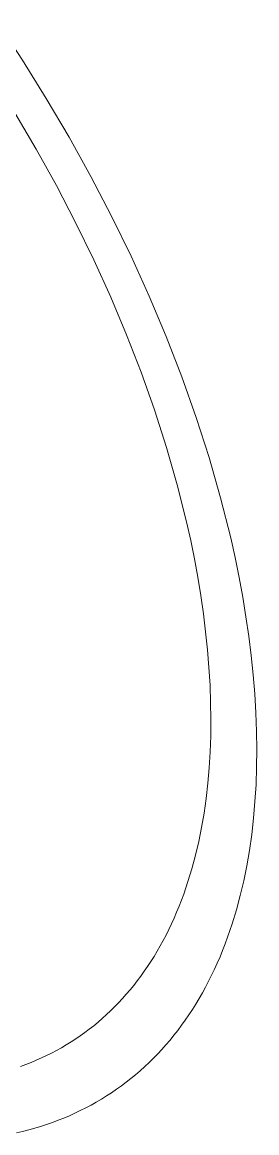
# Model space of a CAD drawing. Header units: millimetres. Extents: x -219 to 4970, y -9 to 3393.
# Drawn here: x 3531.56 to 3535.92, y 1884.25 to 1904.87 of the extents above; entities that cross this region are included whole.
import ezdxf

# ---------------------------------------------------------------- set-up
doc = ezdxf.new("R2010")
doc.units = ezdxf.units.MM
doc.layers.add('ZANO_R', color=7, linetype='Continuous', lineweight=0)

msp = doc.modelspace()

# ---------------------------------------------------------------- linework, layer by layer
at = {"layer": 'ZANO_R'}
for p, q in [((3531.565, 1904.164), (3531.103, 1904.866)), ((3532.009, 1903.451), (3531.565, 1904.164)), ((3532.433, 1902.73), (3532.009, 1903.451)), ((3531.425, 1903.183), (3531.82, 1902.511)), ((3532.838, 1902), (3532.433, 1902.73)), ((3531.82, 1902.511), (3532.197, 1901.831)), ((3533.221, 1901.264), (3532.838, 1902)), ((3532.197, 1901.831), (3532.554, 1901.145)), ((3533.583, 1900.522), (3533.221, 1901.264)), ((3532.554, 1901.145), (3532.891, 1900.455)), ((3532.891, 1900.455), (3533.207, 1899.76)), ((3533.922, 1899.777), (3533.583, 1900.522)), ((3533.207, 1899.76), (3533.501, 1899.064)), ((3534.238, 1899.028), (3533.922, 1899.777)), ((3533.501, 1899.064), (3533.772, 1898.366)), ((3534.529, 1898.279), (3534.238, 1899.028)), ((3533.772, 1898.366), (3534.02, 1897.668)), ((3534.795, 1897.529), (3534.529, 1898.279)), ((3534.02, 1897.668), (3534.243, 1896.971)), ((3535.035, 1896.781), (3534.795, 1897.529)), ((3534.243, 1896.971), (3534.442, 1896.276)), ((3535.248, 1896.036), (3535.035, 1896.781)), ((3534.442, 1896.276), (3534.614, 1895.586)), ((3535.434, 1895.294), (3535.248, 1896.036)), ((3534.614, 1895.586), (3534.691, 1895.242)), ((3535.516, 1894.925), (3535.434, 1895.294)), ((3534.691, 1895.242), (3534.76, 1894.9)), ((3534.76, 1894.9), (3534.823, 1894.559)), ((3535.59, 1894.558), (3535.516, 1894.925)), ((3534.823, 1894.559), (3534.879, 1894.22)), ((3535.658, 1894.192), (3535.59, 1894.558)), ((3534.879, 1894.22), (3534.928, 1893.883)), ((3535.718, 1893.828), (3535.658, 1894.192)), ((3534.928, 1893.883), (3534.969, 1893.548)), ((3535.77, 1893.466), (3535.718, 1893.828)), ((3534.969, 1893.548), (3535.004, 1893.215)), ((3535.815, 1893.106), (3535.77, 1893.466)), ((3535.004, 1893.215), (3535.031, 1892.884)), ((3535.852, 1892.748), (3535.815, 1893.106)), ((3535.031, 1892.884), (3535.051, 1892.557)), ((3535.881, 1892.393), (3535.852, 1892.748)), ((3535.051, 1892.557), (3535.062, 1892.237)), ((3535.902, 1892.043), (3535.881, 1892.393)), ((3535.062, 1892.237), (3535.067, 1891.924)), ((3535.915, 1891.699), (3535.902, 1892.043)), ((3535.067, 1891.924), (3535.064, 1891.617)), ((3535.064, 1891.617), (3535.053, 1891.316)), ((3535.919, 1891.362), (3535.915, 1891.699)), ((3535.916, 1891.032), (3535.919, 1891.362)), ((3535.053, 1891.316), (3535.035, 1891.022)), ((3535.035, 1891.022), (3535.01, 1890.734)), ((3535.905, 1890.71), (3535.916, 1891.032)), ((3535.01, 1890.734), (3534.978, 1890.453)), ((3535.886, 1890.394), (3535.905, 1890.71)), ((3534.978, 1890.453), (3534.939, 1890.179)), ((3535.859, 1890.085), (3535.886, 1890.394)), ((3534.939, 1890.179), (3534.893, 1889.911)), ((3534.893, 1889.911), (3534.84, 1889.651)), ((3535.825, 1889.783), (3535.859, 1890.085)), ((3535.783, 1889.489), (3535.825, 1889.783)), ((3534.84, 1889.651), (3534.78, 1889.397)), ((3535.733, 1889.201), (3535.783, 1889.489)), ((3534.78, 1889.397), (3534.714, 1889.149)), ((3534.714, 1889.149), (3534.641, 1888.909)), ((3535.676, 1888.921), (3535.733, 1889.201)), ((3534.641, 1888.909), (3534.561, 1888.676)), ((3535.612, 1888.649), (3535.676, 1888.921)), ((3534.561, 1888.676), (3534.519, 1888.562)), ((3534.475, 1888.45), (3534.43, 1888.339)), ((3534.519, 1888.562), (3534.475, 1888.45)), ((3535.541, 1888.383), (3535.612, 1888.649)), ((3534.43, 1888.339), (3534.383, 1888.231)), ((3535.462, 1888.125), (3535.541, 1888.383)), ((3534.334, 1888.124), (3534.284, 1888.019)), ((3534.383, 1888.231), (3534.334, 1888.124)), ((3535.377, 1887.875), (3535.462, 1888.125)), ((3534.233, 1887.915), (3534.179, 1887.814)), ((3534.284, 1888.019), (3534.233, 1887.915)), ((3535.331, 1887.753), (3535.377, 1887.875)), ((3534.125, 1887.714), (3534.068, 1887.616)), ((3534.179, 1887.814), (3534.125, 1887.714)), ((3535.236, 1887.514), (3535.284, 1887.632)), ((3535.284, 1887.632), (3535.331, 1887.753)), ((3533.951, 1887.426), (3533.89, 1887.334)), ((3534.01, 1887.52), (3533.951, 1887.426)), ((3534.068, 1887.616), (3534.01, 1887.52)), ((3535.185, 1887.397), (3535.236, 1887.514)), ((3533.828, 1887.243), (3533.765, 1887.154)), ((3533.89, 1887.334), (3533.828, 1887.243)), ((3535.079, 1887.169), (3535.133, 1887.282)), ((3535.133, 1887.282), (3535.185, 1887.397)), ((3533.699, 1887.067), (3533.633, 1886.982)), ((3533.765, 1887.154), (3533.699, 1887.067)), ((3534.967, 1886.949), (3535.024, 1887.058)), ((3535.024, 1887.058), (3535.079, 1887.169)), ((3533.495, 1886.818), (3533.424, 1886.738)), ((3533.565, 1886.899), (3533.495, 1886.818)), ((3533.633, 1886.982), (3533.565, 1886.899)), ((3534.847, 1886.737), (3534.908, 1886.842)), ((3534.908, 1886.842), (3534.967, 1886.949)), ((3533.352, 1886.66), (3533.278, 1886.585)), ((3533.424, 1886.738), (3533.352, 1886.66)), ((3534.722, 1886.533), (3534.785, 1886.634)), ((3534.785, 1886.634), (3534.847, 1886.737)), ((3533.127, 1886.439), (3533.049, 1886.369)), ((3533.203, 1886.511), (3533.127, 1886.439)), ((3533.278, 1886.585), (3533.203, 1886.511)), ((3534.59, 1886.336), (3534.656, 1886.433)), ((3534.656, 1886.433), (3534.722, 1886.533)), ((3532.89, 1886.234), (3532.808, 1886.17)), ((3532.97, 1886.301), (3532.89, 1886.234)), ((3533.049, 1886.369), (3532.97, 1886.301)), ((3534.451, 1886.147), (3534.521, 1886.241)), ((3534.521, 1886.241), (3534.59, 1886.336)), ((3532.555, 1885.989), (3532.468, 1885.932)), ((3532.64, 1886.047), (3532.555, 1885.989)), ((3532.725, 1886.108), (3532.64, 1886.047)), ((3532.808, 1886.17), (3532.725, 1886.108)), ((3534.307, 1885.967), (3534.38, 1886.056)), ((3534.38, 1886.056), (3534.451, 1886.147)), ((3532.199, 1885.774), (3532.107, 1885.725)), ((3532.29, 1885.825), (3532.199, 1885.774)), ((3532.379, 1885.877), (3532.29, 1885.825)), ((3532.468, 1885.932), (3532.379, 1885.877)), ((3534.078, 1885.711), (3534.156, 1885.794)), ((3534.156, 1885.794), (3534.232, 1885.879)), ((3534.232, 1885.879), (3534.307, 1885.967)), ((3531.823, 1885.591), (3531.726, 1885.55)), ((3531.919, 1885.634), (3531.823, 1885.591)), ((3532.014, 1885.678), (3531.919, 1885.634)), ((3532.107, 1885.725), (3532.014, 1885.678)), ((3533.919, 1885.55), (3533.999, 1885.629)), ((3533.999, 1885.629), (3534.078, 1885.711)), ((3531.628, 1885.511), (3531.529, 1885.474)), ((3531.726, 1885.55), (3531.628, 1885.511)), ((3533.668, 1885.324), (3533.753, 1885.398)), ((3533.753, 1885.398), (3533.837, 1885.473)), ((3533.837, 1885.473), (3533.919, 1885.55)), ((3533.405, 1885.117), (3533.494, 1885.184)), ((3533.494, 1885.184), (3533.582, 1885.253)), ((3533.582, 1885.253), (3533.668, 1885.324)), ((3533.129, 1884.929), (3533.222, 1884.989)), ((3533.222, 1884.989), (3533.314, 1885.052)), ((3533.314, 1885.052), (3533.405, 1885.117)), ((3532.741, 1884.707), (3532.84, 1884.759)), ((3532.84, 1884.759), (3532.938, 1884.813)), ((3532.938, 1884.813), (3533.034, 1884.87)), ((3533.034, 1884.87), (3533.129, 1884.929)), ((3532.333, 1884.518), (3532.437, 1884.562)), ((3532.437, 1884.562), (3532.54, 1884.608)), ((3532.54, 1884.608), (3532.641, 1884.656)), ((3532.641, 1884.656), (3532.741, 1884.707)), ((3531.682, 1884.3), (3531.794, 1884.331)), ((3531.794, 1884.331), (3531.904, 1884.364)), ((3531.904, 1884.364), (3532.013, 1884.4)), ((3532.013, 1884.4), (3532.121, 1884.437)), ((3532.121, 1884.437), (3532.228, 1884.477)), ((3532.228, 1884.477), (3532.333, 1884.518)), ((3531.455, 1884.245), (3531.569, 1884.272)), ((3531.569, 1884.272), (3531.682, 1884.3))]:
    msp.add_line(p, q, dxfattribs=at)

doc.saveas('drawing.dxf')
